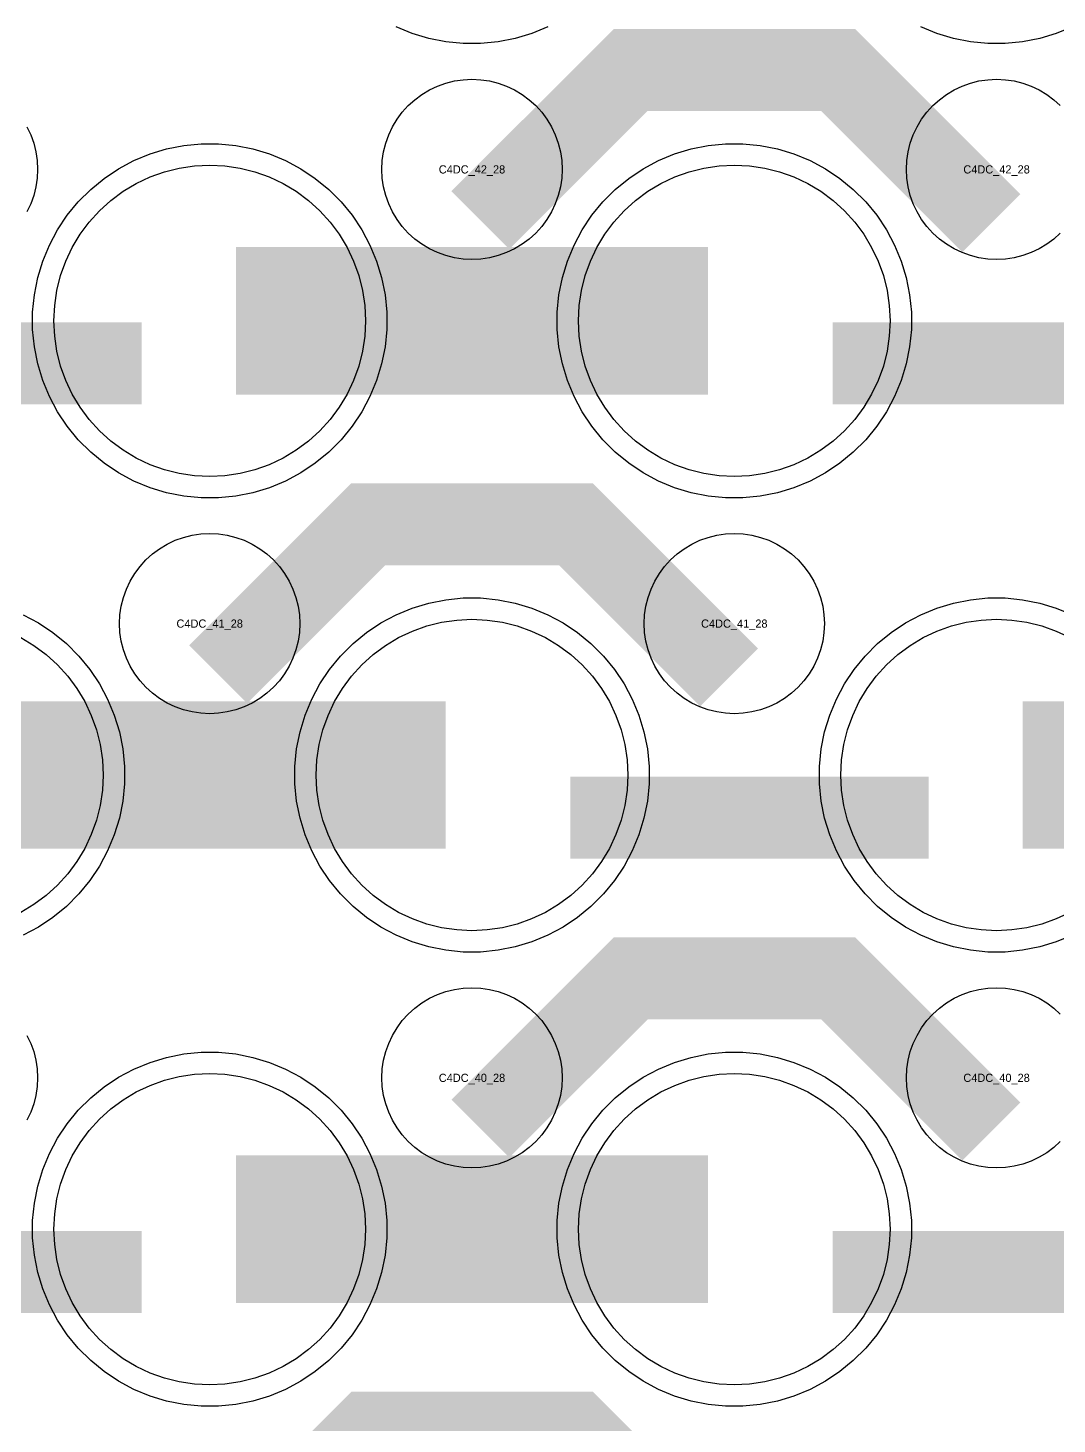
# Model space of a CAD drawing. Extents: x -11880 to 11880, y -14992 to 14992.
# Drawn here: x -3095.4 to -2781.5, y -9356.4 to -8930.5 of the extents above; entities that cross this region are included whole.
import ezdxf
from ezdxf.enums import TextEntityAlignment as Align

# ---------------------------------------------------------------- set-up
doc = ezdxf.new("R2010")
doc.units = 0
doc.header["$MEASUREMENT"] = 0
for name, color, linetype in [('GDS_775_DT_237', 138, 'CONTINUOUS'), ('RDL1_FS', 34, 'CONTINUOUS'), ('RDL_BS', 160, 'CONTINUOUS')]:
    doc.layers.add(name, color=color, linetype=linetype)

msp = doc.modelspace()

# ---------------------------------------------------------------- linework, layer by layer
at = {"layer": 'RDL1_FS'}
for points in [[(-3040, -9067.384), (-3044.657, -9067.155), (-3049.268, -9066.471), (-3053.791, -9065.339), (-3058.181, -9063.767), (-3062.395, -9061.775), (-3066.395, -9059.377), (-3070.14, -9056.599), (-3073.594, -9053.469), (-3076.724, -9050.015), (-3079.502, -9046.27), (-3081.9, -9042.27), (-3083.892, -9038.056), (-3085.464, -9033.666), (-3086.596, -9029.143), (-3087.28, -9024.532), (-3087.509, -9019.875), (-3087.28, -9015.218), (-3086.596, -9010.607), (-3085.464, -9006.084), (-3083.892, -9001.694), (-3081.9, -8997.48), (-3079.502, -8993.48), (-3076.724, -8989.735), (-3073.594, -8986.281), (-3070.14, -8983.151), (-3066.395, -8980.373), (-3062.395, -8977.975), (-3058.181, -8975.983), (-3053.791, -8974.411), (-3049.268, -8973.279), (-3044.657, -8972.595), (-3040, -8972.366), (-3035.343, -8972.595), (-3030.732, -8973.279), (-3026.209, -8974.411), (-3021.819, -8975.983), (-3017.605, -8977.975), (-3013.605, -8980.373), (-3009.86, -8983.151), (-3006.406, -8986.281), (-3003.276, -8989.735), (-3000.498, -8993.48), (-2998.1, -8997.48), (-2996.108, -9001.694), (-2994.536, -9006.084), (-2993.404, -9010.607), (-2992.72, -9015.218), (-2992.491, -9019.875), (-2992.72, -9024.532), (-2993.404, -9029.143), (-2994.536, -9033.666), (-2996.108, -9038.056), (-2998.1, -9042.27), (-3000.498, -9046.27), (-3003.276, -9050.015), (-3006.406, -9053.469), (-3009.86, -9056.599), (-3013.605, -9059.377), (-3017.605, -9061.775), (-3021.819, -9063.767), (-3026.209, -9065.339), (-3030.732, -9066.471), (-3035.343, -9067.155)], [(-2880, -9067.384), (-2884.657, -9067.155), (-2889.268, -9066.471), (-2893.791, -9065.339), (-2898.181, -9063.767), (-2902.395, -9061.775), (-2906.395, -9059.377), (-2910.14, -9056.599), (-2913.594, -9053.469), (-2916.724, -9050.015), (-2919.502, -9046.27), (-2921.9, -9042.27), (-2923.892, -9038.056), (-2925.464, -9033.666), (-2926.596, -9029.143), (-2927.28, -9024.532), (-2927.509, -9019.875), (-2927.28, -9015.218), (-2926.596, -9010.607), (-2925.464, -9006.084), (-2923.892, -9001.694), (-2921.9, -8997.48), (-2919.502, -8993.48), (-2916.724, -8989.735), (-2913.594, -8986.281), (-2910.14, -8983.151), (-2906.395, -8980.373), (-2902.395, -8977.975), (-2898.181, -8975.983), (-2893.791, -8974.411), (-2889.268, -8973.279), (-2884.657, -8972.595), (-2880, -8972.366), (-2875.343, -8972.595), (-2870.732, -8973.279), (-2866.209, -8974.411), (-2861.819, -8975.983), (-2857.605, -8977.975), (-2853.605, -8980.373), (-2849.86, -8983.151), (-2846.406, -8986.281), (-2843.276, -8989.735), (-2840.498, -8993.48), (-2838.1, -8997.48), (-2836.108, -9001.694), (-2834.536, -9006.084), (-2833.404, -9010.607), (-2832.72, -9015.218), (-2832.491, -9019.875), (-2832.72, -9024.532), (-2833.404, -9029.143), (-2834.536, -9033.666), (-2836.108, -9038.056), (-2838.1, -9042.27), (-2840.498, -9046.27), (-2843.276, -9050.015), (-2846.406, -9053.469), (-2849.86, -9056.599), (-2853.605, -9059.377), (-2857.605, -9061.775), (-2861.819, -9063.767), (-2866.209, -9065.339), (-2870.732, -9066.471), (-2875.343, -9067.155)], [(-2960, -9205.944), (-2964.657, -9205.715), (-2969.268, -9205.031), (-2973.791, -9203.899), (-2978.181, -9202.327), (-2982.395, -9200.335), (-2986.395, -9197.937), (-2990.14, -9195.159), (-2993.594, -9192.029), (-2996.724, -9188.575), (-2999.502, -9184.83), (-3001.9, -9180.83), (-3003.892, -9176.616), (-3005.464, -9172.226), (-3006.596, -9167.703), (-3007.28, -9163.092), (-3007.509, -9158.435), (-3007.28, -9153.778), (-3006.596, -9149.167), (-3005.464, -9144.644), (-3003.892, -9140.254), (-3001.9, -9136.04), (-2999.502, -9132.04), (-2996.724, -9128.295), (-2993.594, -9124.841), (-2990.14, -9121.711), (-2986.395, -9118.933), (-2982.395, -9116.535), (-2978.181, -9114.543), (-2973.791, -9112.971), (-2969.268, -9111.839), (-2964.657, -9111.155), (-2960, -9110.926), (-2955.343, -9111.155), (-2950.732, -9111.839), (-2946.209, -9112.971), (-2941.819, -9114.543), (-2937.605, -9116.535), (-2933.605, -9118.933), (-2929.86, -9121.711), (-2926.406, -9124.841), (-2923.276, -9128.295), (-2920.498, -9132.04), (-2918.1, -9136.04), (-2916.108, -9140.254), (-2914.536, -9144.644), (-2913.404, -9149.167), (-2912.72, -9153.778), (-2912.491, -9158.435), (-2912.72, -9163.092), (-2913.404, -9167.703), (-2914.536, -9172.226), (-2916.108, -9176.616), (-2918.1, -9180.83), (-2920.498, -9184.83), (-2923.276, -9188.575), (-2926.406, -9192.029), (-2929.86, -9195.159), (-2933.605, -9197.937), (-2937.605, -9200.335), (-2941.819, -9202.327), (-2946.209, -9203.899), (-2950.732, -9205.031), (-2955.343, -9205.715)]]:
    msp.add_lwpolyline(points, close=True, dxfattribs=at)
for points in [[(-3031.998, -9019.875, 45, 45, 0), (-2959.998, -9019.875, 45, 45, 0)], [(-2959.998, -9019.875, 45, 45, 0), (-2887.998, -9019.875, 45, 45, 0)], [(-3111.998, -9158.435, 45, 45, 0), (-3039.998, -9158.435, 45, 45, 0)], [(-3039.998, -9158.435, 45, 45, 0), (-2967.998, -9158.435, 45, 45, 0)], [(-2791.998, -9158.435, 45, 45, 0), (-2719.998, -9158.435, 45, 45, 0)]]:
    msp.add_lwpolyline(points, format="xyseb", dxfattribs=at)
for points in [[(-2777.605, -9200.335), (-2781.819, -9202.327), (-2786.209, -9203.899), (-2790.732, -9205.031), (-2795.343, -9205.715), (-2800, -9205.944), (-2804.657, -9205.715), (-2809.268, -9205.031), (-2813.791, -9203.899), (-2818.181, -9202.327), (-2822.395, -9200.335), (-2826.395, -9197.937), (-2830.14, -9195.159), (-2833.594, -9192.029), (-2836.724, -9188.575), (-2839.502, -9184.83), (-2841.9, -9180.83), (-2843.892, -9176.616), (-2845.464, -9172.226), (-2846.596, -9167.703), (-2847.28, -9163.092), (-2847.509, -9158.435), (-2847.28, -9153.778), (-2846.596, -9149.167), (-2845.464, -9144.644), (-2843.892, -9140.254), (-2841.9, -9136.04), (-2839.502, -9132.04), (-2836.724, -9128.295), (-2833.594, -9124.841), (-2830.14, -9121.711), (-2826.395, -9118.933), (-2822.395, -9116.535), (-2818.181, -9114.543), (-2813.791, -9112.971), (-2809.268, -9111.839), (-2804.657, -9111.155), (-2800, -9110.926), (-2795.343, -9111.155), (-2790.732, -9111.839), (-2786.209, -9112.971), (-2781.819, -9114.543), (-2777.605, -9116.535)], [(-3097.605, -9116.535), (-3093.605, -9118.933), (-3089.86, -9121.711), (-3086.406, -9124.841), (-3083.276, -9128.295), (-3080.498, -9132.04), (-3078.1, -9136.04), (-3076.108, -9140.254), (-3074.536, -9144.644), (-3073.404, -9149.167), (-3072.72, -9153.778), (-3072.491, -9158.435), (-3072.72, -9163.092), (-3073.404, -9167.703), (-3074.536, -9172.226), (-3076.108, -9176.616), (-3078.1, -9180.83), (-3080.498, -9184.83), (-3083.276, -9188.575), (-3086.406, -9192.029), (-3089.86, -9195.159), (-3093.605, -9197.937), (-3097.605, -9200.335)]]:
    msp.add_lwpolyline(points, dxfattribs=at)
at = {"layer": 'RDL1_FS', "color": 240, "true_color": 0xed1f24}
for points in [[(-3040, -9344.509), (-3044.657, -9344.28), (-3049.268, -9343.596), (-3053.791, -9342.464), (-3058.181, -9340.892), (-3062.395, -9338.9), (-3066.395, -9336.502), (-3070.14, -9333.724), (-3073.594, -9330.594), (-3076.724, -9327.14), (-3079.502, -9323.395), (-3081.9, -9319.395), (-3083.892, -9315.181), (-3085.464, -9310.791), (-3086.596, -9306.268), (-3087.28, -9301.657), (-3087.509, -9297), (-3087.28, -9292.343), (-3086.596, -9287.732), (-3085.464, -9283.209), (-3083.892, -9278.819), (-3081.9, -9274.605), (-3079.502, -9270.605), (-3076.724, -9266.86), (-3073.594, -9263.406), (-3070.14, -9260.276), (-3066.395, -9257.498), (-3062.395, -9255.1), (-3058.181, -9253.108), (-3053.791, -9251.536), (-3049.268, -9250.404), (-3044.657, -9249.72), (-3040, -9249.491), (-3035.343, -9249.72), (-3030.732, -9250.404), (-3026.209, -9251.536), (-3021.819, -9253.108), (-3017.605, -9255.1), (-3013.605, -9257.498), (-3009.86, -9260.276), (-3006.406, -9263.406), (-3003.276, -9266.86), (-3000.498, -9270.605), (-2998.1, -9274.605), (-2996.108, -9278.819), (-2994.536, -9283.209), (-2993.404, -9287.732), (-2992.72, -9292.343), (-2992.491, -9297), (-2992.72, -9301.657), (-2993.404, -9306.268), (-2994.536, -9310.791), (-2996.108, -9315.181), (-2998.1, -9319.395), (-3000.498, -9323.395), (-3003.276, -9327.14), (-3006.406, -9330.594), (-3009.86, -9333.724), (-3013.605, -9336.502), (-3017.605, -9338.9), (-3021.819, -9340.892), (-3026.209, -9342.464), (-3030.732, -9343.596), (-3035.343, -9344.28)], [(-2880, -9344.509), (-2884.657, -9344.28), (-2889.268, -9343.596), (-2893.791, -9342.464), (-2898.181, -9340.892), (-2902.395, -9338.9), (-2906.395, -9336.502), (-2910.14, -9333.724), (-2913.594, -9330.594), (-2916.724, -9327.14), (-2919.502, -9323.395), (-2921.9, -9319.395), (-2923.892, -9315.181), (-2925.464, -9310.791), (-2926.596, -9306.268), (-2927.28, -9301.657), (-2927.509, -9297), (-2927.28, -9292.343), (-2926.596, -9287.732), (-2925.464, -9283.209), (-2923.892, -9278.819), (-2921.9, -9274.605), (-2919.502, -9270.605), (-2916.724, -9266.86), (-2913.594, -9263.406), (-2910.14, -9260.276), (-2906.395, -9257.498), (-2902.395, -9255.1), (-2898.181, -9253.108), (-2893.791, -9251.536), (-2889.268, -9250.404), (-2884.657, -9249.72), (-2880, -9249.491), (-2875.343, -9249.72), (-2870.732, -9250.404), (-2866.209, -9251.536), (-2861.819, -9253.108), (-2857.605, -9255.1), (-2853.605, -9257.498), (-2849.86, -9260.276), (-2846.406, -9263.406), (-2843.276, -9266.86), (-2840.498, -9270.605), (-2838.1, -9274.605), (-2836.108, -9278.819), (-2834.536, -9283.209), (-2833.404, -9287.732), (-2832.72, -9292.343), (-2832.491, -9297), (-2832.72, -9301.657), (-2833.404, -9306.268), (-2834.536, -9310.791), (-2836.108, -9315.181), (-2838.1, -9319.395), (-2840.498, -9323.395), (-2843.276, -9327.14), (-2846.406, -9330.594), (-2849.86, -9333.724), (-2853.605, -9336.502), (-2857.605, -9338.9), (-2861.819, -9340.892), (-2866.209, -9342.464), (-2870.732, -9343.596), (-2875.343, -9344.28)]]:
    msp.add_lwpolyline(points, close=True, dxfattribs=at)
for points in [[(-3031.998, -9297, 45, 45, 0), (-2959.998, -9297, 45, 45, 0)], [(-2959.998, -9297, 45, 45, 0), (-2887.998, -9297, 45, 45, 0)]]:
    msp.add_lwpolyline(points, format="xyseb", dxfattribs=at)
at = {"layer": 'RDL_BS'}
for points in [[(-2936.885, -8930.185), (-2941.795, -8932.216), (-2946.835, -8933.747), (-2952.062, -8934.793), (-2957.356, -8935.31), (-2962.644, -8935.31), (-2967.938, -8934.793), (-2973.165, -8933.747), (-2978.205, -8932.216), (-2983.115, -8930.185)], [(-2776.885, -8930.185), (-2781.795, -8932.216), (-2786.835, -8933.747), (-2792.062, -8934.793), (-2797.356, -8935.31), (-2802.644, -8935.31), (-2807.938, -8934.793), (-2813.165, -8933.747), (-2818.205, -8932.216), (-2823.115, -8930.185)], [(-2780.558, -8993.129), (-2782.557, -8994.941), (-2784.72, -8996.544), (-2787.044, -8997.937), (-2789.481, -8999.089), (-2792.016, -8999.996), (-2794.635, -9000.653), (-2797.307, -9001.049), (-2800, -9001.181), (-2802.693, -9001.049), (-2805.365, -9000.653), (-2807.984, -8999.996), (-2810.519, -8999.089), (-2812.956, -8997.937), (-2815.28, -8996.544), (-2817.443, -8994.941), (-2819.442, -8993.129), (-2821.254, -8991.13), (-2822.857, -8988.967), (-2824.25, -8986.643), (-2825.402, -8984.206), (-2826.309, -8981.671), (-2826.966, -8979.052), (-2827.362, -8976.38), (-2827.494, -8973.687), (-2827.362, -8970.994), (-2826.966, -8968.322), (-2826.309, -8965.703), (-2825.402, -8963.168), (-2824.25, -8960.731), (-2822.857, -8958.407), (-2821.254, -8956.244), (-2819.442, -8954.245), (-2817.443, -8952.433), (-2815.28, -8950.83), (-2812.956, -8949.437), (-2810.519, -8948.285), (-2807.984, -8947.378), (-2805.365, -8946.721), (-2802.693, -8946.325), (-2800, -8946.193), (-2797.307, -8946.325), (-2794.635, -8946.721), (-2792.016, -8947.378), (-2789.481, -8948.285), (-2787.044, -8949.437), (-2784.72, -8950.83), (-2782.557, -8952.433), (-2780.558, -8954.245)], [(-3095.75, -8960.731), (-3094.598, -8963.168), (-3093.691, -8965.703), (-3093.034, -8968.322), (-3092.638, -8970.994), (-3092.506, -8973.687), (-3092.638, -8976.38), (-3093.034, -8979.052), (-3093.691, -8981.671), (-3094.598, -8984.206), (-3095.75, -8986.643)], [(-2776.885, -9207.31), (-2781.795, -9209.341), (-2786.835, -9210.872), (-2792.062, -9211.918), (-2797.356, -9212.435), (-2802.644, -9212.435), (-2807.938, -9211.918), (-2813.165, -9210.872), (-2818.205, -9209.341), (-2823.115, -9207.31), (-2827.777, -9204.818), (-2832.191, -9201.871), (-2836.292, -9198.509), (-2840.074, -9194.727), (-2843.436, -9190.626), (-2846.383, -9186.212), (-2848.875, -9181.55), (-2850.906, -9176.64), (-2852.437, -9171.6), (-2853.483, -9166.373), (-2854, -9161.079), (-2854, -9155.791), (-2853.483, -9150.497), (-2852.437, -9145.27), (-2850.906, -9140.23), (-2848.875, -9135.32), (-2846.383, -9130.658), (-2843.436, -9126.244), (-2840.074, -9122.143), (-2836.292, -9118.361), (-2832.191, -9114.999), (-2827.777, -9112.052), (-2823.115, -9109.56), (-2818.205, -9107.529), (-2813.165, -9105.998), (-2807.938, -9104.952), (-2802.644, -9104.435), (-2797.356, -9104.435), (-2792.062, -9104.952), (-2786.835, -9105.998), (-2781.795, -9107.529), (-2776.885, -9109.56)], [(-3096.885, -9109.56), (-3092.223, -9112.052), (-3087.809, -9114.999), (-3083.708, -9118.361), (-3079.926, -9122.143), (-3076.564, -9126.244), (-3073.617, -9130.658), (-3071.125, -9135.32), (-3069.094, -9140.23), (-3067.563, -9145.27), (-3066.517, -9150.497), (-3066, -9155.791), (-3066, -9161.079), (-3066.517, -9166.373), (-3067.563, -9171.6), (-3069.094, -9176.64), (-3071.125, -9181.55), (-3073.617, -9186.212), (-3076.564, -9190.626), (-3079.926, -9194.727), (-3083.708, -9198.509), (-3087.809, -9201.871), (-3092.223, -9204.818), (-3096.885, -9207.31)], [(-2780.558, -9270.254), (-2782.557, -9272.066), (-2784.72, -9273.669), (-2787.044, -9275.062), (-2789.481, -9276.214), (-2792.016, -9277.121), (-2794.635, -9277.778), (-2797.307, -9278.174), (-2800, -9278.306), (-2802.693, -9278.174), (-2805.365, -9277.778), (-2807.984, -9277.121), (-2810.519, -9276.214), (-2812.956, -9275.062), (-2815.28, -9273.669), (-2817.443, -9272.066), (-2819.442, -9270.254), (-2821.254, -9268.255), (-2822.857, -9266.092), (-2824.25, -9263.768), (-2825.402, -9261.331), (-2826.309, -9258.796), (-2826.966, -9256.177), (-2827.362, -9253.505), (-2827.494, -9250.812), (-2827.362, -9248.119), (-2826.966, -9245.447), (-2826.309, -9242.828), (-2825.402, -9240.293), (-2824.25, -9237.856), (-2822.857, -9235.532), (-2821.254, -9233.369), (-2819.442, -9231.37), (-2817.443, -9229.558), (-2815.28, -9227.955), (-2812.956, -9226.562), (-2810.519, -9225.41), (-2807.984, -9224.503), (-2805.365, -9223.846), (-2802.693, -9223.45), (-2800, -9223.318), (-2797.307, -9223.45), (-2794.635, -9223.846), (-2792.016, -9224.503), (-2789.481, -9225.41), (-2787.044, -9226.562), (-2784.72, -9227.955), (-2782.557, -9229.558), (-2780.558, -9231.37)], [(-3095.75, -9237.856), (-3094.598, -9240.293), (-3093.691, -9242.828), (-3093.034, -9245.447), (-3092.638, -9248.119), (-3092.506, -9250.812), (-3092.638, -9253.505), (-3093.034, -9256.177), (-3093.691, -9258.796), (-3094.598, -9261.331), (-3095.75, -9263.768)]]:
    msp.add_lwpolyline(points, dxfattribs=at)
for points in [[(-2957.438, -8989.189, 25, 25, 0), (-2911.623, -8943.374, 25, 25, 0), (-2878.07, -8943.374, 25, 25, 0)], [(-2801.599, -8990.088, 25, 25, 0), (-2848.313, -8943.374, 25, 25, 0), (-2878.071, -8943.374, 25, 25, 0)], [(-3169.984, -9032.888, 25, 25, 0), (-3060.719, -9032.888, 25, 25, 0)], [(-2849.984, -9032.888, 25, 25, 0), (-2740.719, -9032.888, 25, 25, 0)], [(-3037.438, -9127.749, 25, 25, 0), (-2991.623, -9081.934, 25, 25, 0), (-2958.07, -9081.934, 25, 25, 0)], [(-2881.599, -9128.648, 25, 25, 0), (-2928.313, -9081.934, 25, 25, 0), (-2958.071, -9081.934, 25, 25, 0)], [(-2929.984, -9171.448, 25, 25, 0), (-2820.719, -9171.448, 25, 25, 0)], [(-2957.438, -9266.314, 25, 25, 0), (-2911.623, -9220.499, 25, 25, 0), (-2878.07, -9220.499, 25, 25, 0)], [(-2801.599, -9267.213, 25, 25, 0), (-2848.313, -9220.499, 25, 25, 0), (-2878.071, -9220.499, 25, 25, 0)], [(-3037.438, -9404.879, 25, 25, 0), (-2991.623, -9359.064, 25, 25, 0), (-2958.07, -9359.064, 25, 25, 0)], [(-2881.599, -9405.778, 25, 25, 0), (-2928.313, -9359.064, 25, 25, 0), (-2958.071, -9359.064, 25, 25, 0)]]:
    msp.add_lwpolyline(points, format="xyseb", dxfattribs=at)
for points in [[(-2960, -9001.181), (-2962.693, -9001.049), (-2965.365, -9000.653), (-2967.984, -8999.996), (-2970.519, -8999.089), (-2972.956, -8997.937), (-2975.28, -8996.544), (-2977.443, -8994.941), (-2979.442, -8993.129), (-2981.254, -8991.13), (-2982.857, -8988.967), (-2984.25, -8986.643), (-2985.402, -8984.206), (-2986.309, -8981.671), (-2986.966, -8979.052), (-2987.362, -8976.38), (-2987.494, -8973.687), (-2987.362, -8970.994), (-2986.966, -8968.322), (-2986.309, -8965.703), (-2985.402, -8963.168), (-2984.25, -8960.731), (-2982.857, -8958.407), (-2981.254, -8956.244), (-2979.442, -8954.245), (-2977.443, -8952.433), (-2975.28, -8950.83), (-2972.956, -8949.437), (-2970.519, -8948.285), (-2967.984, -8947.378), (-2965.365, -8946.721), (-2962.693, -8946.325), (-2960, -8946.193), (-2957.307, -8946.325), (-2954.635, -8946.721), (-2952.016, -8947.378), (-2949.481, -8948.285), (-2947.044, -8949.437), (-2944.72, -8950.83), (-2942.557, -8952.433), (-2940.558, -8954.245), (-2938.746, -8956.244), (-2937.143, -8958.407), (-2935.75, -8960.731), (-2934.598, -8963.168), (-2933.691, -8965.703), (-2933.034, -8968.322), (-2932.638, -8970.994), (-2932.506, -8973.687), (-2932.638, -8976.38), (-2933.034, -8979.052), (-2933.691, -8981.671), (-2934.598, -8984.206), (-2935.75, -8986.643), (-2937.143, -8988.967), (-2938.746, -8991.13), (-2940.558, -8993.129), (-2942.557, -8994.941), (-2944.72, -8996.544), (-2947.044, -8997.937), (-2949.481, -8999.089), (-2952.016, -8999.996), (-2954.635, -9000.653), (-2957.307, -9001.049)], [(-3042.644, -9073.875), (-3047.938, -9073.358), (-3053.165, -9072.312), (-3058.205, -9070.781), (-3063.115, -9068.75), (-3067.777, -9066.258), (-3072.191, -9063.311), (-3076.292, -9059.949), (-3080.074, -9056.167), (-3083.436, -9052.066), (-3086.383, -9047.652), (-3088.875, -9042.99), (-3090.906, -9038.08), (-3092.437, -9033.04), (-3093.483, -9027.813), (-3094, -9022.519), (-3094, -9017.231), (-3093.483, -9011.937), (-3092.437, -9006.71), (-3090.906, -9001.67), (-3088.875, -8996.76), (-3086.383, -8992.098), (-3083.436, -8987.684), (-3080.074, -8983.583), (-3076.292, -8979.801), (-3072.191, -8976.439), (-3067.777, -8973.492), (-3063.115, -8971), (-3058.205, -8968.969), (-3053.165, -8967.438), (-3047.938, -8966.392), (-3042.644, -8965.875), (-3037.356, -8965.875), (-3032.062, -8966.392), (-3026.835, -8967.438), (-3021.795, -8968.969), (-3016.885, -8971), (-3012.223, -8973.492), (-3007.809, -8976.439), (-3003.708, -8979.801), (-2999.926, -8983.583), (-2996.564, -8987.684), (-2993.617, -8992.098), (-2991.125, -8996.76), (-2989.094, -9001.67), (-2987.563, -9006.71), (-2986.517, -9011.937), (-2986, -9017.231), (-2986, -9022.519), (-2986.517, -9027.813), (-2987.563, -9033.04), (-2989.094, -9038.08), (-2991.125, -9042.99), (-2993.617, -9047.652), (-2996.564, -9052.066), (-2999.926, -9056.167), (-3003.708, -9059.949), (-3007.809, -9063.311), (-3012.223, -9066.258), (-3016.885, -9068.75), (-3021.795, -9070.781), (-3026.835, -9072.312), (-3032.062, -9073.358), (-3037.356, -9073.875)], [(-2882.644, -9073.875), (-2887.938, -9073.358), (-2893.165, -9072.312), (-2898.205, -9070.781), (-2903.115, -9068.75), (-2907.777, -9066.258), (-2912.191, -9063.311), (-2916.292, -9059.949), (-2920.074, -9056.167), (-2923.436, -9052.066), (-2926.383, -9047.652), (-2928.875, -9042.99), (-2930.906, -9038.08), (-2932.437, -9033.04), (-2933.483, -9027.813), (-2934, -9022.519), (-2934, -9017.231), (-2933.483, -9011.937), (-2932.437, -9006.71), (-2930.906, -9001.67), (-2928.875, -8996.76), (-2926.383, -8992.098), (-2923.436, -8987.684), (-2920.074, -8983.583), (-2916.292, -8979.801), (-2912.191, -8976.439), (-2907.777, -8973.492), (-2903.115, -8971), (-2898.205, -8968.969), (-2893.165, -8967.438), (-2887.938, -8966.392), (-2882.644, -8965.875), (-2877.356, -8965.875), (-2872.062, -8966.392), (-2866.835, -8967.438), (-2861.795, -8968.969), (-2856.885, -8971), (-2852.223, -8973.492), (-2847.809, -8976.439), (-2843.708, -8979.801), (-2839.926, -8983.583), (-2836.564, -8987.684), (-2833.617, -8992.098), (-2831.125, -8996.76), (-2829.094, -9001.67), (-2827.563, -9006.71), (-2826.517, -9011.937), (-2826, -9017.231), (-2826, -9022.519), (-2826.517, -9027.813), (-2827.563, -9033.04), (-2829.094, -9038.08), (-2831.125, -9042.99), (-2833.617, -9047.652), (-2836.564, -9052.066), (-2839.926, -9056.167), (-2843.708, -9059.949), (-2847.809, -9063.311), (-2852.223, -9066.258), (-2856.885, -9068.75), (-2861.795, -9070.781), (-2866.835, -9072.312), (-2872.062, -9073.358), (-2877.356, -9073.875)], [(-3040, -9139.741), (-3042.693, -9139.609), (-3045.365, -9139.213), (-3047.984, -9138.556), (-3050.519, -9137.649), (-3052.956, -9136.497), (-3055.28, -9135.104), (-3057.443, -9133.501), (-3059.442, -9131.689), (-3061.254, -9129.69), (-3062.857, -9127.527), (-3064.25, -9125.203), (-3065.402, -9122.766), (-3066.309, -9120.231), (-3066.966, -9117.612), (-3067.362, -9114.94), (-3067.494, -9112.247), (-3067.362, -9109.554), (-3066.966, -9106.882), (-3066.309, -9104.263), (-3065.402, -9101.728), (-3064.25, -9099.291), (-3062.857, -9096.967), (-3061.254, -9094.804), (-3059.442, -9092.805), (-3057.443, -9090.993), (-3055.28, -9089.39), (-3052.956, -9087.997), (-3050.519, -9086.845), (-3047.984, -9085.938), (-3045.365, -9085.281), (-3042.693, -9084.885), (-3040, -9084.753), (-3037.307, -9084.885), (-3034.635, -9085.281), (-3032.016, -9085.938), (-3029.481, -9086.845), (-3027.044, -9087.997), (-3024.72, -9089.39), (-3022.557, -9090.993), (-3020.558, -9092.805), (-3018.746, -9094.804), (-3017.143, -9096.967), (-3015.75, -9099.291), (-3014.598, -9101.728), (-3013.691, -9104.263), (-3013.034, -9106.882), (-3012.638, -9109.554), (-3012.506, -9112.247), (-3012.638, -9114.94), (-3013.034, -9117.612), (-3013.691, -9120.231), (-3014.598, -9122.766), (-3015.75, -9125.203), (-3017.143, -9127.527), (-3018.746, -9129.69), (-3020.558, -9131.689), (-3022.557, -9133.501), (-3024.72, -9135.104), (-3027.044, -9136.497), (-3029.481, -9137.649), (-3032.016, -9138.556), (-3034.635, -9139.213), (-3037.307, -9139.609)], [(-2880, -9139.741), (-2882.693, -9139.609), (-2885.365, -9139.213), (-2887.984, -9138.556), (-2890.519, -9137.649), (-2892.956, -9136.497), (-2895.28, -9135.104), (-2897.443, -9133.501), (-2899.442, -9131.689), (-2901.254, -9129.69), (-2902.857, -9127.527), (-2904.25, -9125.203), (-2905.402, -9122.766), (-2906.309, -9120.231), (-2906.966, -9117.612), (-2907.362, -9114.94), (-2907.494, -9112.247), (-2907.362, -9109.554), (-2906.966, -9106.882), (-2906.309, -9104.263), (-2905.402, -9101.728), (-2904.25, -9099.291), (-2902.857, -9096.967), (-2901.254, -9094.804), (-2899.442, -9092.805), (-2897.443, -9090.993), (-2895.28, -9089.39), (-2892.956, -9087.997), (-2890.519, -9086.845), (-2887.984, -9085.938), (-2885.365, -9085.281), (-2882.693, -9084.885), (-2880, -9084.753), (-2877.307, -9084.885), (-2874.635, -9085.281), (-2872.016, -9085.938), (-2869.481, -9086.845), (-2867.044, -9087.997), (-2864.72, -9089.39), (-2862.557, -9090.993), (-2860.558, -9092.805), (-2858.746, -9094.804), (-2857.143, -9096.967), (-2855.75, -9099.291), (-2854.598, -9101.728), (-2853.691, -9104.263), (-2853.034, -9106.882), (-2852.638, -9109.554), (-2852.506, -9112.247), (-2852.638, -9114.94), (-2853.034, -9117.612), (-2853.691, -9120.231), (-2854.598, -9122.766), (-2855.75, -9125.203), (-2857.143, -9127.527), (-2858.746, -9129.69), (-2860.558, -9131.689), (-2862.557, -9133.501), (-2864.72, -9135.104), (-2867.044, -9136.497), (-2869.481, -9137.649), (-2872.016, -9138.556), (-2874.635, -9139.213), (-2877.307, -9139.609)], [(-2962.644, -9212.435), (-2967.938, -9211.918), (-2973.165, -9210.872), (-2978.205, -9209.341), (-2983.115, -9207.31), (-2987.777, -9204.818), (-2992.191, -9201.871), (-2996.292, -9198.509), (-3000.074, -9194.727), (-3003.436, -9190.626), (-3006.383, -9186.212), (-3008.875, -9181.55), (-3010.906, -9176.64), (-3012.437, -9171.6), (-3013.483, -9166.373), (-3014, -9161.079), (-3014, -9155.791), (-3013.483, -9150.497), (-3012.437, -9145.27), (-3010.906, -9140.23), (-3008.875, -9135.32), (-3006.383, -9130.658), (-3003.436, -9126.244), (-3000.074, -9122.143), (-2996.292, -9118.361), (-2992.191, -9114.999), (-2987.777, -9112.052), (-2983.115, -9109.56), (-2978.205, -9107.529), (-2973.165, -9105.998), (-2967.938, -9104.952), (-2962.644, -9104.435), (-2957.356, -9104.435), (-2952.062, -9104.952), (-2946.835, -9105.998), (-2941.795, -9107.529), (-2936.885, -9109.56), (-2932.223, -9112.052), (-2927.809, -9114.999), (-2923.708, -9118.361), (-2919.926, -9122.143), (-2916.564, -9126.244), (-2913.617, -9130.658), (-2911.125, -9135.32), (-2909.094, -9140.23), (-2907.563, -9145.27), (-2906.517, -9150.497), (-2906, -9155.791), (-2906, -9161.079), (-2906.517, -9166.373), (-2907.563, -9171.6), (-2909.094, -9176.64), (-2911.125, -9181.55), (-2913.617, -9186.212), (-2916.564, -9190.626), (-2919.926, -9194.727), (-2923.708, -9198.509), (-2927.809, -9201.871), (-2932.223, -9204.818), (-2936.885, -9207.31), (-2941.795, -9209.341), (-2946.835, -9210.872), (-2952.062, -9211.918), (-2957.356, -9212.435)], [(-2960, -9278.306), (-2962.693, -9278.174), (-2965.365, -9277.778), (-2967.984, -9277.121), (-2970.519, -9276.214), (-2972.956, -9275.062), (-2975.28, -9273.669), (-2977.443, -9272.066), (-2979.442, -9270.254), (-2981.254, -9268.255), (-2982.857, -9266.092), (-2984.25, -9263.768), (-2985.402, -9261.331), (-2986.309, -9258.796), (-2986.966, -9256.177), (-2987.362, -9253.505), (-2987.494, -9250.812), (-2987.362, -9248.119), (-2986.966, -9245.447), (-2986.309, -9242.828), (-2985.402, -9240.293), (-2984.25, -9237.856), (-2982.857, -9235.532), (-2981.254, -9233.369), (-2979.442, -9231.37), (-2977.443, -9229.558), (-2975.28, -9227.955), (-2972.956, -9226.562), (-2970.519, -9225.41), (-2967.984, -9224.503), (-2965.365, -9223.846), (-2962.693, -9223.45), (-2960, -9223.318), (-2957.307, -9223.45), (-2954.635, -9223.846), (-2952.016, -9224.503), (-2949.481, -9225.41), (-2947.044, -9226.562), (-2944.72, -9227.955), (-2942.557, -9229.558), (-2940.558, -9231.37), (-2938.746, -9233.369), (-2937.143, -9235.532), (-2935.75, -9237.856), (-2934.598, -9240.293), (-2933.691, -9242.828), (-2933.034, -9245.447), (-2932.638, -9248.119), (-2932.506, -9250.812), (-2932.638, -9253.505), (-2933.034, -9256.177), (-2933.691, -9258.796), (-2934.598, -9261.331), (-2935.75, -9263.768), (-2937.143, -9266.092), (-2938.746, -9268.255), (-2940.558, -9270.254), (-2942.557, -9272.066), (-2944.72, -9273.669), (-2947.044, -9275.062), (-2949.481, -9276.214), (-2952.016, -9277.121), (-2954.635, -9277.778), (-2957.307, -9278.174)]]:
    msp.add_lwpolyline(points, close=True, dxfattribs=at)
at = {"layer": 'RDL_BS', "color": 240, "true_color": 0xed1f24}
for points in [[(-3042.644, -9351), (-3047.938, -9350.483), (-3053.165, -9349.437), (-3058.205, -9347.906), (-3063.115, -9345.875), (-3067.777, -9343.383), (-3072.191, -9340.436), (-3076.292, -9337.074), (-3080.074, -9333.292), (-3083.436, -9329.191), (-3086.383, -9324.777), (-3088.875, -9320.115), (-3090.906, -9315.205), (-3092.437, -9310.165), (-3093.483, -9304.938), (-3094, -9299.644), (-3094, -9294.356), (-3093.483, -9289.062), (-3092.437, -9283.835), (-3090.906, -9278.795), (-3088.875, -9273.885), (-3086.383, -9269.223), (-3083.436, -9264.809), (-3080.074, -9260.708), (-3076.292, -9256.926), (-3072.191, -9253.564), (-3067.777, -9250.617), (-3063.115, -9248.125), (-3058.205, -9246.094), (-3053.165, -9244.563), (-3047.938, -9243.517), (-3042.644, -9243), (-3037.356, -9243), (-3032.062, -9243.517), (-3026.835, -9244.563), (-3021.795, -9246.094), (-3016.885, -9248.125), (-3012.223, -9250.617), (-3007.809, -9253.564), (-3003.708, -9256.926), (-2999.926, -9260.708), (-2996.564, -9264.809), (-2993.617, -9269.223), (-2991.125, -9273.885), (-2989.094, -9278.795), (-2987.563, -9283.835), (-2986.517, -9289.062), (-2986, -9294.356), (-2986, -9299.644), (-2986.517, -9304.938), (-2987.563, -9310.165), (-2989.094, -9315.205), (-2991.125, -9320.115), (-2993.617, -9324.777), (-2996.564, -9329.191), (-2999.926, -9333.292), (-3003.708, -9337.074), (-3007.809, -9340.436), (-3012.223, -9343.383), (-3016.885, -9345.875), (-3021.795, -9347.906), (-3026.835, -9349.437), (-3032.062, -9350.483), (-3037.356, -9351)], [(-2882.644, -9351), (-2887.938, -9350.483), (-2893.165, -9349.437), (-2898.205, -9347.906), (-2903.115, -9345.875), (-2907.777, -9343.383), (-2912.191, -9340.436), (-2916.292, -9337.074), (-2920.074, -9333.292), (-2923.436, -9329.191), (-2926.383, -9324.777), (-2928.875, -9320.115), (-2930.906, -9315.205), (-2932.437, -9310.165), (-2933.483, -9304.938), (-2934, -9299.644), (-2934, -9294.356), (-2933.483, -9289.062), (-2932.437, -9283.835), (-2930.906, -9278.795), (-2928.875, -9273.885), (-2926.383, -9269.223), (-2923.436, -9264.809), (-2920.074, -9260.708), (-2916.292, -9256.926), (-2912.191, -9253.564), (-2907.777, -9250.617), (-2903.115, -9248.125), (-2898.205, -9246.094), (-2893.165, -9244.563), (-2887.938, -9243.517), (-2882.644, -9243), (-2877.356, -9243), (-2872.062, -9243.517), (-2866.835, -9244.563), (-2861.795, -9246.094), (-2856.885, -9248.125), (-2852.223, -9250.617), (-2847.809, -9253.564), (-2843.708, -9256.926), (-2839.926, -9260.708), (-2836.564, -9264.809), (-2833.617, -9269.223), (-2831.125, -9273.885), (-2829.094, -9278.795), (-2827.563, -9283.835), (-2826.517, -9289.062), (-2826, -9294.356), (-2826, -9299.644), (-2826.517, -9304.938), (-2827.563, -9310.165), (-2829.094, -9315.205), (-2831.125, -9320.115), (-2833.617, -9324.777), (-2836.564, -9329.191), (-2839.926, -9333.292), (-2843.708, -9337.074), (-2847.809, -9340.436), (-2852.223, -9343.383), (-2856.885, -9345.875), (-2861.795, -9347.906), (-2866.835, -9349.437), (-2872.062, -9350.483), (-2877.356, -9351)]]:
    msp.add_lwpolyline(points, close=True, dxfattribs=at)
for points in [[(-3169.984, -9310.013, 25, 25, 0), (-3060.719, -9310.013, 25, 25, 0)], [(-2849.984, -9310.013, 25, 25, 0), (-2740.719, -9310.013, 25, 25, 0)]]:
    msp.add_lwpolyline(points, format="xyseb", dxfattribs=at)

# ---------------------------------------------------------------- texts
at = {"layer": 'GDS_775_DT_237'}
for s, p in [('C4DC_42_28', (-2960, -8973.687)), ('C4DC_42_28', (-2960, -8973.687)), ('C4DC_42_28', (-2800, -8973.687)), ('C4DC_42_28', (-2800, -8973.687)), ('C4DC_41_28', (-3040, -9112.247)), ('C4DC_41_28', (-3040, -9112.247)), ('C4DC_41_28', (-2880, -9112.247)), ('C4DC_41_28', (-2880, -9112.247)), ('C4DC_40_28', (-2960, -9250.812)), ('C4DC_40_28', (-2960, -9250.812)), ('C4DC_40_28', (-2800, -9250.812)), ('C4DC_40_28', (-2800, -9250.812))]:
    msp.add_text(s, height=2.5, dxfattribs=at).set_placement(p, align=Align.MIDDLE_CENTER)

doc.saveas('drawing.dxf')
